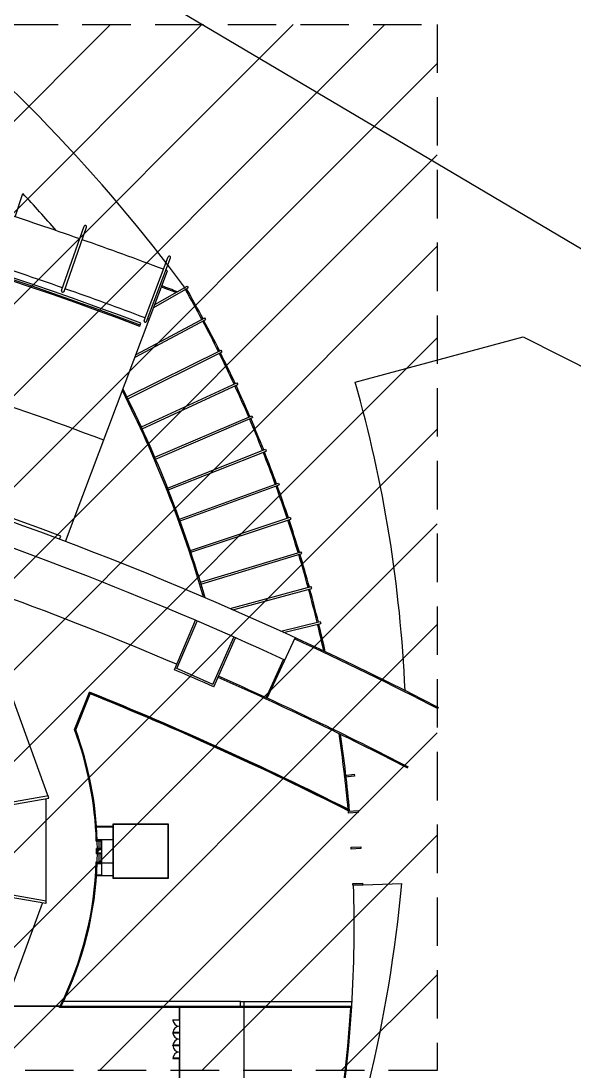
# Model space of a CAD drawing. Extents: x 23317406 to 24383751, y 42324270 to 43451021.
# Drawn here: x 24122825 to 24128531, y 43200248 to 43211074 of the extents above; entities that cross this region are included whole.
import ezdxf

# ---------------------------------------------------------------- set-up
doc = ezdxf.new("R2010")
doc.units = 0
doc.header["$MEASUREMENT"] = 0
doc.linetypes.add('DASHED', pattern=[0.75, 0.5, -0.25])
doc.layers.add('CT', color=9, linetype='CONTINUOUS')
doc.layers.add('墙', color=7, linetype='CONTINUOUS')

msp = doc.modelspace()

# ---------------------------------------------------------------- hatches: boundary and pattern name
at = {"layer": 'CT', "linetype": 'ByBlock'}
h = msp.add_hatch(color=6, dxfattribs=at)
h.paths.add_polyline_path([(24126249.00964, 43202183.14061), (24126348.94925, 43202186.50587), (24126349.61566, 43202166.41713), (24126249.67274, 43202163.1516)])
h.paths.add_polyline_path([(24126231.20057, 43202554.85298), (24126331.00725, 43202561.00741), (24126332.23432, 43202540.94511), (24126232.42154, 43202534.89029)])
h.paths.add_polyline_path([(24126203.01963, 43202925.92317), (24126302.61556, 43202934.86196), (24126304.40232, 43202914.84174), (24126204.79752, 43202906.00235)])
h.paths.add_polyline_path([(24126164.48879, 43203296.06183), (24126263.7963, 43203307.77802), (24126266.14136, 43203287.81549), (24126166.82221, 43203276.19841)])

# ---------------------------------------------------------------- linework, layer by layer
at = {"layer": 'CT', "color": 6, "linetype": 'ByBlock'}
for p, q in [((24132670.95632, 43206316.92798, -1), (24118714.80328, 43214574.65849, -1)), ((24122764.17871, 43209055.21482, -1), (24122843.93594, 43209296.09224, -1)), ((24123244.11321, 43208294.74493, -1), (24123476.89039, 43208957.52257, -1)), ((24123269.27322, 43208285.90836, -1), (24123502.0504, 43208948.686, -1)), ((24124095.34385, 43207985.04698, -1), (24124343.32722, 43208642.28641, -1)), ((24124120.29363, 43207975.63316, -1), (24124368.27699, 43208632.87259, -1)), ((24123285.68559, 43205706.98642, -1), (24124338.43266, 43208497.12074, -1)), ((24124196.07154, 43208119.81581, -1), (24124551.39299, 43208321.66648, -1)), ((24124207.11813, 43208149.09301, -1), (24124541.51415, 43208339.05638, -1)), ((24124541.51415, 43208339.05638, -1), (24124551.39299, 43208321.66648, -1)), ((24124002.7541, 43207607.45949, -1), (24124730.87587, 43207994.6087, -1)), ((24124013.44565, 43207635.79569, -1), (24124721.48644, 43208012.26765, -1)), ((24124056.19855, 43207937.95308, -1), (24124063.25892, 43207956.66542, -1)), ((24124730.87587, 43207994.6087, -1), (24124721.48644, 43208012.26765, -1)), ((24124051.49165, 43207925.47819, -1), (24124056.19855, 43207937.95309, -1)), ((24126274.2676, 43207349.89011, -1), (24128007.54701, 43207818.16629, -1)), ((24128007.54701, 43207818.16629, -1), (24131669.71961, 43205956.938, -1)), ((24123918.92234, 43207197.41017, -1), (24124892.26408, 43207680.58121, -1)), ((24123927.81505, 43207179.49594, -1), (24124901.15678, 43207662.66697, -1)), ((24124901.15678, 43207662.66697, -1), (24124892.26408, 43207680.58121, -1)), ((24124067.26073, 43206888.45034, -1), (24125053.7139, 43207344.25569, -1)), ((24124075.64978, 43206870.29479, -1), (24125062.10295, 43207326.10014, -1)), ((24125053.7139, 43207344.25569, -1), (24125062.10295, 43207326.10014, -1)), ((24124206.91463, 43206575.46911, -1), (24125205.71002, 43207003.55336, -1)), ((24124214.79346, 43206557.0864, -1), (24125213.58886, 43206985.17065, -1)), ((24125205.71002, 43207003.55336, -1), (24125213.58886, 43206985.17065, -1)), ((24124337.77512, 43206258.71054, -1), (24125348.13392, 43206658.73988, -1)), ((24125348.13392, 43206658.73988, -1), (24125355.49641, 43206640.14436, -1)), ((24124345.13761, 43206240.11501, -1), (24125355.49641, 43206640.14436, -1)), ((24124459.74017, 43205938.42163, -1), (24125480.87452, 43206310.08414, -1)), ((24124466.58058, 43205919.62778, -1), (24125487.71493, 43206291.29028, -1)), ((24125480.87452, 43206310.08414, -1), (24125487.71493, 43206291.29028, -1)), ((24124572.71469, 43205614.85213, -1), (24125603.82834, 43205957.85799, -1)), ((24124579.02767, 43205595.87461, -1), (24125610.14132, 43205938.88047, -1)), ((24125603.82834, 43205957.85799, -1), (24125610.14132, 43205938.88047, -1)), ((24123223.31115, 43205730.52095, -1), (24123235.07843, 43205761.70818, -1)), ((24124676.61056, 43205288.25436, -1), (24125716.89948, 43205602.3361, -1)), ((24124682.3912, 43205269.10797, -1), (24125722.68012, 43205583.18971, -1)), ((24125722.68012, 43205583.18971, -1), (24125716.89948, 43205602.3361, -1)), ((24124982.69391, 43205016.30472, -1), (24125819.99979, 43205243.79569, -1)), ((24125825.24357, 43205224.49536, -1), (24125819.99979, 43205243.79569, -1)), ((24125011.94794, 43205003.52783, -1), (24125825.24357, 43205224.49536, -1)), ((24124407.88803, 43204385.83513, -1), (24124625.36548, 43204894.63897, -1)), ((24124434.13844, 43204396.3633, -1), (24124643.75526, 43204886.77667, -1)), ((24125504.74307, 43204783.73677, -1), (24125913.04886, 43204882.51634, -1)), ((24125534.25427, 43204770.29932, -1), (24125917.7517, 43204863.07712, -1)), ((24125913.04886, 43204882.51634, -1), (24125917.7517, 43204863.07712, -1)), ((24124806.03341, 43204234.76629, -1), (24125021.41337, 43204722.67605, -1)), ((24124816.21199, 43204208.40915, -1), (24125039.85506, 43204714.53321, -1)), ((24125366.98875, 43204091.6458, -1), (24125653.18115, 43204715.83, -1)), ((24125354.86868, 43204097.20293, -1), (24125535.48213, 43204491.11997, -1)), ((24123113.70132, 43203061.41158, -1), (24122739.79557, 43204088.70919, -1)), ((24123377.08969, 43203770.07427, -1), (24123532.1677, 43204154.05978, -1)), ((24123381.52757, 43203767.71087, -1), (24123534.93171, 43204147.55176, -1)), ((24123385.10237, 43203767.66108, -1), (24123536.77424, 43204143.21271, -1)), ((24123389.53731, 43203765.29039, -1), (24123539.53781, 43204136.7036, -1)), ((24126164.48879, 43203296.06183, -1), (24126263.7963, 43203307.77802, -1)), ((24126166.82221, 43203276.19841, -1), (24126164.48879, 43203296.06183, -1)), ((24126263.7963, 43203307.77802, -1), (24126266.14136, 43203287.81549, -1)), ((24126266.14136, 43203287.81549, -1), (24126166.82221, 43203276.19841, -1)), ((24121602.40403, 43202822.00714, -1), (24123109.0707, 43203087.67312, -1)), ((24121607.03465, 43202795.7456, -1), (24123113.70132, 43203061.41158, -1)), ((24123080.36798, 43203055.53402, -1), (24123080.36798, 43201974.06187, -1)), ((24126203.01963, 43202925.92317, -1), (24126302.61556, 43202934.86196, -1)), ((24126204.79752, 43202906.00235, -1), (24126203.01963, 43202925.92317, -1)), ((24126304.40232, 43202914.84174, -1), (24126204.79752, 43202906.00235, -1)), ((24126302.61556, 43202934.86196, -1), (24126304.40232, 43202914.84174, -1)), ((24123777.03465, 43202768.13228, -1), (24123604.7766, 43202768.13228, -1)), ((24123777.03465, 43202764.79894, -1), (24123605.0102, 43202764.79894, -1)), ((24123777.03465, 43202761.46561, -1), (24123605.24069, 43202761.46561, -1)), ((24123777.03465, 43202231.46561, -1), (24123777.03465, 43202798.13228, -1)), ((24123777.03465, 43202798.13228, -1), (24124343.70132, 43202798.13228, -1)), ((24123780.36798, 43202234.79894, -1), (24123780.36798, 43202794.79894, -1)), ((24123780.36798, 43202794.79894, -1), (24124340.36798, 43202794.79894, -1)), ((24124340.36798, 43202794.79894, -1), (24124340.36798, 43202234.79894, -1)), ((24124343.70132, 43202798.13228, -1), (24124343.70132, 43202231.46561, -1)), ((24123602.21382, 43202618.13228, -1), (24123612.02037, 43202618.13228, -1)), ((24123606.9357, 43202541.46461, -1), (24123603.60282, 43202541.39053, -1)), ((24123605.45109, 43202621.46561, -1), (24123660.36798, 43202621.46561, -1)), ((24123660.36798, 43202541.46461, -1), (24123606.9357, 43202541.46461, -1)), ((24123608.68545, 43202624.79894, -1), (24123660.36798, 43202624.79894, -1)), ((24123660.36798, 43202538.13128, -1), (24123610.2923, 43202538.13128, -1)), ((24123611.70073, 43202634.79894, -1), (24123660.36798, 43202634.79894, -1)), ((24123611.70076, 43202628.13228, -1), (24123660.36798, 43202628.13228, -1)), ((24123611.81036, 43202631.46561, -1), (24123660.36798, 43202631.46561, -1)), ((24123660.36798, 43202534.79794, -1), (24123613.64576, 43202534.79794, -1)), ((24123626.48397, 43202526.10208, -1), (24123660.36798, 43202534.79794, -1)), ((24123660.36798, 43202261.46461, -1), (24123660.36798, 43202634.79894, -1)), ((24123660.36798, 43202634.79894, -1), (24123777.03465, 43202634.79894, -1)), ((24126231.20057, 43202554.85298, -1), (24126331.00725, 43202561.00741, -1)), ((24126232.42154, 43202534.89029, -1), (24126231.20057, 43202554.85298, -1)), ((24126332.23432, 43202540.94511, -1), (24126232.42154, 43202534.89029, -1)), ((24126331.00725, 43202561.00741, -1), (24126332.23432, 43202540.94511, -1)), ((24123606.9357, 43202488.13128, -1), (24123603.60282, 43202488.20535, -1)), ((24123660.36798, 43202488.13128, -1), (24123606.9357, 43202488.13128, -1)), ((24123660.36798, 43202491.46461, -1), (24123610.2923, 43202491.46461, -1)), ((24123613.64576, 43202494.79794, -1), (24123626.48397, 43202526.10208, -1)), ((24123660.36798, 43202494.79794, -1), (24123613.64576, 43202494.79794, -1)), ((24123602.01568, 43202404.79794, -1), (24123612.02037, 43202404.79794, -1)), ((24123605.24694, 43202401.46461, -1), (24123660.36798, 43202401.46461, -1)), ((24123608.4753, 43202398.13128, -1), (24123660.36798, 43202398.13128, -1)), ((24123611.47223, 43202388.13128, -1), (24123660.36798, 43202388.13128, -1)), ((24123611.58804, 43202391.46461, -1), (24123660.36798, 43202391.46461, -1)), ((24123611.70076, 43202394.79794, -1), (24123660.36798, 43202394.79794, -1)), ((24123651.91361, 43202391.46561, -1), (24123660.36798, 43202391.46561, -1)), ((24123651.91361, 43202388.13228, -1), (24123660.36798, 43202388.13228, -1)), ((24123658.36743, 43202394.79894, -1), (24123660.36798, 43202394.79894, -1)), ((24123660.36798, 43202394.79904, -1), (24123777.03465, 43202394.79904, -1)), ((24123080.36798, 43201974.06187, -1), (24121607.03465, 43202233.85029, -1)), ((24123084.9986, 43202000.32341, -1), (24121611.66527, 43202260.11183, -1)), ((24123660.36798, 43202261.46461, -1), (24123606.97281, 43202261.46461, -1)), ((24123660.36798, 43202264.79794, -1), (24123607.17534, 43202264.79794, -1)), ((24123660.36798, 43202268.13128, -1), (24123607.37477, 43202268.13128, -1)), ((24123777.03465, 43202261.46461, -1), (24123660.36798, 43202261.46461, -1)), ((24124343.70132, 43202231.46561, -1), (24123777.03465, 43202231.46561, -1)), ((24124340.36798, 43202234.79894, -1), (24123780.36798, 43202234.79894, -1)), ((24126249.00964, 43202183.14061, -1), (24126348.94925, 43202186.50587, -1)), ((24126249.67274, 43202163.1516, -1), (24126249.00964, 43202183.14061, -1)), ((24126349.61566, 43202166.41713, -1), (24126249.67274, 43202163.1516, -1)), ((24126256.33398, 43202163.31112, -1), (24126753.27175, 43202179.8577, -1)), ((24126348.94925, 43202186.50587, -1), (24126349.61566, 43202166.41713, -1)), ((24122667.27803, 43200936.56669, -1), (24123047.03465, 43201979.93943, -1)), ((24123222.38239, 43200912.13128, -1), (24122746.93474, 43200912.13128, -1)), ((24123226.10844, 43200912.13127, -1), (24122746.93475, 43200912.13127, -1)), ((24123228.43241, 43200916.79794, -1), (24122748.18518, 43200916.79794, -1)), ((24122748.18525, 43200916.7979, -1), (24123224.70903, 43200916.7979, -1)), ((24123229.83315, 43200912.13128, -1), (24123226.10844, 43200912.13128, -1)), ((24123228.43239, 43200916.7979, -1), (24123232.15441, 43200916.7979, -1)), ((24126238.14707, 43200912.13128, -1), (24123233.55701, 43200912.13128, -1)), ((24123235.87558, 43200916.7979, -1), (24123239.59542, 43200916.7979, -1)), ((24125090.36798, 43200965.46461, -1), (24123263.24993, 43200965.46461, -1)), ((24125090.36798, 43200912.13128, -1), (24125090.36798, 43200965.46461, -1)), ((24125090.36798, 43200965.46461, -1), (24125123.70132, 43200965.46461, -1)), ((24125090.36798, 43200912.13128, -1), (24125123.70132, 43200912.13128, -1)), ((24125123.70132, 43200965.46461, -1), (24125123.70132, 43200912.13128, -1)), ((24125123.70132, 43200965.46461, -1), (24126241.32269, 43200965.46461, -1)), ((24124458.70132, 43200902.13128, -1), (24123221.09999, 43200902.13128, -1)), ((24124458.70132, 43200905.46461, -1), (24123226.50238, 43200905.46461, -1)), ((24126234.60178, 43200908.79794, -1), (24123231.8957, 43200908.79794, -1)), ((24124458.70132, 43200905.46461, -1), (24124458.70132, 43200776.79794, -1)), ((24126231.05554, 43200905.46461, -1), (24124462.03465, 43200905.46461, -1)), ((24124462.03465, 43200905.46461, -1), (24124462.03465, 43200776.79789, -1)), ((24126227.50835, 43200902.13128, -1), (24124462.03465, 43200902.13128, -1)), ((24125123.70132, 43200898.79794, -1), (24125123.70132, 43199916.79794, -1)), ((24124392.03465, 43200773.46461, -1), (24124392.03465, 43200776.79794, -1)), ((24124392.03465, 43200776.79794, -1), (24124458.70132, 43200776.79794, -1)), ((24124458.70132, 43200773.46461, -1), (24124392.03465, 43200773.46461, -1)), ((24124458.70132, 43200776.79794, -1), (24124458.70132, 43200773.46461, -1)), ((24124462.03465, 43200776.79794, -1), (24124462.03465, 43200376.79794, -1)), ((24124458.70132, 43200646.79794, -1), (24124392.03465, 43200646.79794, -1)), ((24124392.03465, 43200646.79794, -1), (24124392.03465, 43200643.46461, -1)), ((24124392.03465, 43200643.46461, -1), (24124458.70132, 43200643.46461, -1)), ((24124392.03465, 43200640.13128, -1), (24124392.03465, 43200643.46461, -1)), ((24124392.03465, 43200643.46461, -1), (24124458.70132, 43200643.46461, -1)), ((24124458.70132, 43200640.13128, -1), (24124392.03465, 43200640.13128, -1)), ((24124458.70132, 43200643.46461, -1), (24124458.70132, 43200646.79794, -1)), ((24124458.70132, 43200643.46461, -1), (24124458.70132, 43200640.13128, -1)), ((24124458.70132, 43200513.46461, -1), (24124392.03465, 43200513.46461, -1)), ((24124392.03465, 43200513.46461, -1), (24124392.03465, 43200510.13128, -1)), ((24124392.03465, 43200510.13128, -1), (24124458.70132, 43200510.13128, -1)), ((24124392.03465, 43200506.79794, -1), (24124392.03465, 43200510.13128, -1)), ((24124392.03465, 43200510.13128, -1), (24124458.70132, 43200510.13128, -1)), ((24124458.70132, 43200506.79794, -1), (24124392.03465, 43200506.79794, -1)), ((24124458.70132, 43200510.13128, -1), (24124458.70132, 43200513.46461, -1)), ((24124458.70132, 43200510.13128, -1), (24124458.70132, 43200506.79794, -1)), ((24124458.70132, 43200380.13128, -1), (24124392.03465, 43200380.13128, -1)), ((24124392.03465, 43200380.13128, -1), (24124392.03465, 43200376.79794, -1)), ((24124392.03465, 43200376.79794, -1), (24124458.70132, 43200376.79794, -1)), ((24124458.70132, 43200376.79794, -1), (24124458.70132, 43200380.13128, -1)), ((24124462.03465, 43200376.79794, -1), (24124458.70132, 43200376.79794, -1)), ((24124458.70132, 43200376.79794, -1), (24124458.70132, 43200178.46461, -1)), ((24124462.03465, 43200376.79794, -1), (24124462.03465, 43200175.13128, -1))]:
    msp.add_line(p, q, dxfattribs=at)
at = {"layer": 'CT'}
for p, q in [((24114957.62949, 43202246.49094, -1), (24123749.59386, 43211038.45532, -1)), ((24114957.62949, 43201303.6819, -1), (24124692.40291, 43211038.45532, -1)), ((24114957.62949, 43200360.87286, -1), (24125635.21195, 43211038.45532, -1)), ((24115792.90226, 43200253.33659, -1), (24126578.02099, 43211038.45532, -1)), ((24116735.7113, 43200253.33659, -1), (24127118.50125, 43210636.12654, -1)), ((24117678.52034, 43200253.33659, -1), (24127118.50125, 43209693.3175, -1)), ((24118621.32938, 43200253.33659, -1), (24127118.50125, 43208750.50845, -1)), ((24119564.13842, 43200253.33659, -1), (24127118.50125, 43207807.69941, -1)), ((24120506.94747, 43200253.33659, -1), (24127118.50125, 43206864.89037, -1)), ((24121481.62078, 43200253.33659, -1), (24127118.50125, 43205890.21706, -1)), ((24122518.56574, 43200253.33659, -1), (24127118.50125, 43204853.2721, -1)), ((24123635.94913, 43200253.33659, -1), (24127118.50125, 43203735.88871, -1)), ((24124691.85897, 43200253.33659, -1), (24127118.50125, 43202679.97887, -1)), ((24126130.31763, 43200253.33659, -2.33333), (24127118.50125, 43201241.5202, -2.33333))]:
    msp.add_line(p, q, dxfattribs=at)
at = {"layer": 'CT', "color": 1, "linetype": 'DASHED', "ltscale": 1000}
for p, q in [((24119708.29906, 43211038.45532, -1), (24127118.50125, 43211038.45532, -1)), ((24127118.50125, 43211038.45532, -1), (24127118.50125, 43200253.33659, -1)), ((24127118.50125, 43200253.33659, -1), (24119708.29906, 43200253.33659, -1))]:
    msp.add_line(p, q, dxfattribs=at)
at = {"layer": 'CT', "color": 6, "linetype": 'ByBlock'}
for centre, radius, start, end in [((24110463.64217, 43197841.27794, -1), 17533.33333, 36.690018388, 65.296166877), ((24110227.60678, 43171193.10337, -1), 39247.51143, 69.376642363, 80.453527172), ((24110227.60678, 43171193.10337, -1), 39260.84476, 69.376642363, 80.453527172), ((24110227.60678, 43171193.10337, -1), 39280.84476, 69.376601069, 80.453527172), ((24110463.64217, 43197841.27794, -1), 16866.66667, 41.023687091, 42.776412702), ((24110227.60678, 43171193.10337, -1), 39883.64476, 70.667134747, 71.948826124), ((24123489.4704, 43208953.10429, -1), 13.33333, 340.647980435, 160.647980435), ((24110227.60678, 43171193.10337, -1), 39883.64476, 69.347134747, 70.628826124), ((24110227.60678, 43171193.10338, -1), 39348.17808, 70.667395404, 71.948565463), ((24124355.8021, 43208637.5795, -1), 13.33333, 339.327980435, 159.327980435), ((24110227.60678, 43171193.10337, -1), 39883.64476, 69.280094653, 69.308826124), ((24123256.69321, 43208290.32665, -1), 13.33333, 160.647980435, 340.647980435), ((24110227.60678, 43171193.10338, -1), 39348.17808, 69.347395404, 70.628565462), ((24110227.60678, 43171193.10337, -1), 39704.8738, 69.048729002, 69.279879047), ((24110227.60678, 43171193.10337, -1), 39718.20713, 69.032904323, 69.279895195), ((24112930.00131, 43201731.2981, -1), 13326.66667, 28.042993336, 29.557006665), ((24112930.00131, 43201731.2981, -1), 13340, 28.042950364, 29.557049636), ((24124107.81874, 43207980.34007, -1), 13.33333, 159.327980435, 339.327980435), ((24110227.60678, 43171193.10338, -1), 39348.17808, 69.279443001, 69.308565463), ((24112930.00131, 43201731.2981, -1), 13326.66667, 26.442993335, 27.957006665), ((24112930.00131, 43201731.2981, -1), 13340, 26.442950364, 27.957049637), ((24110227.60678, 43171193.10337, -1), 36901.51143, 62.727980435, 82.124399867), ((24112930.00131, 43201731.2981, -1), 13326.66667, 24.842993335, 26.357006665), ((24112930.00131, 43201731.2981, -1), 13340, 24.842950363, 26.357049637), ((24110227.60678, 43171193.10337, -1), 36934.84476, 69.379689319, 80.450480216), ((24110227.60678, 43171193.10337, -1), 38017.97809, 69.27774474, 71.82187042), ((24112930.00131, 43201731.2981, -1), 13326.66667, 23.242993335, 24.757006665), ((24112930.00131, 43201731.2981, -1), 13340, 23.242950363, 24.757049636), ((24112939.89677, 43203564.62855, -1), 13861.22833, 2.499990412, 15.84778772), ((24110227.60678, 43171193.10337, -1), 36648.17809, 65.289808941, 79.960939145), ((24112930.00131, 43201731.2981, -1), 12260, 16.117457068, 26.810710817), ((24112930.00131, 43201731.2981, -1), 12273.33333, 16.066646379, 26.867755607), ((24112930.00131, 43201731.2981, -1), 13326.66667, 21.642993335, 23.157006665), ((24112930.00131, 43201731.2981, -1), 13340, 21.642950363, 23.157049636), ((24112930.00131, 43201731.2981, -1), 13326.66667, 20.042993335, 21.557006665), ((24112930.00131, 43201731.2981, -1), 13340, 20.042950363, 21.557049636), ((24112930.00131, 43201731.2981, -1), 13326.66667, 18.442993335, 19.957006665), ((24112930.00131, 43201731.2981, -1), 13340, 18.442950363, 19.957049636), ((24112930.00131, 43201731.2981, -1), 13326.66667, 16.842993335, 18.357006665), ((24112930.00131, 43201731.2981, -1), 13340, 16.842950363, 18.357049636), ((24110227.60678, 43171193.10337, -1), 36154.84476, 66.867303523, 73.087562554), ((24112930.00131, 43201731.2981, -1), 13326.66667, 15.242993335, 16.757006665), ((24112930.00131, 43201731.2981, -1), 13340, 15.242950363, 16.757049636), ((24112930.00131, 43201731.2981, -1), 13326.66667, 13.642993335, 15.157006665), ((24112930.00131, 43201731.2981, -1), 13340, 13.642950363, 15.157049636), ((24112930.00131, 43201731.2981, -1), 13326.66667, 12.334370565, 13.557006665), ((24112930.00131, 43201731.2981, -1), 13340, 12.290339522, 13.557049636), ((24110227.60678, 43171193.10337, -1), 36888.17809, 62.727980435, 65.29031926), ((24110227.60678, 43171193.10337, -1), 36094.84476, 66.160611024, 66.867321085), ((24110227.60678, 43171193.10337, -1), 36114.84476, 66.192282164, 66.835585458), ((24110227.60678, 43171193.10337, -1), 36201.51143, 62.727980435, 66.160611024), ((24110227.60678, 43171193.10337, -1), 36214.84476, 62.727980435, 66.160611024), ((24110227.60678, 43171193.10337, -1), 36214.84476, 62.727980435, 66.160611024), ((24110227.60678, 43171193.10337, -1), 35544.84476, 63.295378602, 68.01872663), ((24110227.60678, 43171193.10337, -1), 35539.84476, 63.277694796, 68.010667361), ((24110227.60678, 43171193.10337, -1), 35536.51143, 63.274349129, 68.005293255), ((24110227.60678, 43171193.10337, -1), 35531.51143, 63.281993236, 67.997230206), ((24120013.70132, 43202514.79794, -1), 3590, 1.649425954, 20.466468273), ((24120013.70132, 43202514.79794, -1), 3593.33333, 1.701068234, 20.406419934), ((24120013.70132, 43202514.79794, -1), 3596.66667, 1.75261617, 20.385820261), ((24120013.70132, 43202514.79794, -1), 3600, 1.750992871, 20.325865449), ((24112930.00131, 43201731.2981, -1), 13326.66667, 5.232094564, 8.609643871), ((24112930.00131, 43201731.2981, -1), 13340, 5.142978931, 8.570090309), ((24112930.00131, 43201731.2981, -1), 13326.66667, 5.1, 5.164565277), ((24120013.70132, 43202514.79794, -1), 3590, 359.575582938, 0.424417064), ((24120013.70132, 43202514.79794, -1), 3593.33333, 359.574795508, 0.425204494), ((24120013.70132, 43202514.79794, -1), 3596.66667, 359.628291688, 0.371708314), ((24120013.70132, 43202508.13228, -1), 3600, 1.750976912, 1.804054101), ((24120013.70132, 43202514.79794, -1), 3600, 0.424417064, 1.750976912), ((24120013.70132, 43202514.79794, -1), 3600, 359.628635867, 0.371364135), ((24120013.70132, 43202508.13228, -1), 3620, 1.846868872, 1.899655629), ((24120013.70132, 43202514.79794, -1), 3620, 0.422072176, 1.794083684), ((24120013.70132, 43202514.79794, -1), 3620, 0.31655288, 0.369312371), ((24120013.70132, 43202508.13228, -1), 3640, 1.836717754, 1.889214166), ((24120013.70132, 43202514.79794, -1), 3640, 0.419753056, 1.784222885), ((24120013.70132, 43202514.79794, -1), 3640, 0.31481356, 0.367283154), ((24120013.70132, 43202514.79794, -1), 3600, 358.249023091, 359.575582938), ((24120013.70132, 43202514.79794, -1), 3620, 358.205916319, 359.577927826), ((24120013.70132, 43202514.79794, -1), 3620, 359.630687631, 359.683447123), ((24120013.70132, 43202514.79794, -1), 3640, 358.215777118, 359.580246946), ((24120013.70132, 43202514.79794, -1), 3640, 359.632716848, 359.685186442), ((24120013.70132, 43202514.79794, -1), 3593.33333, 333.39312219, 358.192597752), ((24120013.70132, 43202514.79794, -1), 3590, 333.568641198, 358.244144192), ((24120013.70132, 43202514.79794, -1), 3596.66667, 333.479079015, 358.141145397), ((24120013.70132, 43202514.79794, -1), 3600, 333.647727892, 358.142867162), ((24120013.70132, 43202514.79794, -1), 3600, 358.195945901, 358.249023091), ((24120013.70132, 43202514.79794, -1), 3620, 358.100344373, 358.15313113), ((24120013.70132, 43202514.79794, -1), 3640, 358.110785836, 358.163282248), ((24112428.59817, 43203478.48849, -1), 14383.41806, 337.993936767, 354.819901302), ((24112930.00131, 43201731.2981, -1), 13333.33333, 356.477671628, 1.856764193), ((24120013.70132, 43202514.79794, -1), 3590, 333.306940918, 333.485437679), ((24112930.00131, 43201731.2981, -1), 13333.33333, 338.119708162, 356.477671633), ((24112930.00131, 43201731.2981, -1), 13333.33333, 356.477671633, 356.707260813), ((24112930.00131, 43201731.2981, -1), 13323.33333, 338.177238968, 356.431937961), ((24112930.00131, 43201731.2981, -1), 13326.66667, 338.155651399, 356.447190396), ((24112930.00131, 43201731.2981, -1), 13330, 338.141268701, 356.462434951), ((24124458.70132, 43200776.79794, -1), 66.66667, 180, 270), ((24124458.70132, 43200643.46461, -1), 66.66667, 90, 180), ((24124458.70132, 43200643.46461, -1), 66.66667, 180, 270), ((24124458.70132, 43200510.13128, -1), 66.66667, 90, 180), ((24124458.70132, 43200510.13128, -1), 66.66667, 180, 270), ((24124458.70132, 43200376.79794, -1), 66.66667, 90, 180)]:
    msp.add_arc(centre, radius, start, end, dxfattribs=at)
at = {"layer": '墙', "ltscale": 5000}
for start, end in [(67.1172342395, 67.1172342395), (66.2587266313, 66.2587266313), (64.4772342395, 64.4772342395), (64.9387266313, 64.9387266313)]:
    msp.add_arc((23850578.58196, 42857442.58139), 533172.67138, start, end, dxfattribs=at)
at = {"layer": '墙'}
for centre, start, end in [((23850634.74669, 42857737.27781), 79.4743453394, 79.4743453394), ((23850639.30178, 42857736.37231), 78.1227654233, 78.1227654233), ((23850644.55659, 42857735.23786), 77.5606287088, 77.5606287088), ((23850649.0789, 42857734.18074), 76.2090487927, 76.2090487927)]:
    msp.add_arc(centre, 530172.67138, start, end, dxfattribs=at)

doc.saveas('drawing.dxf')
